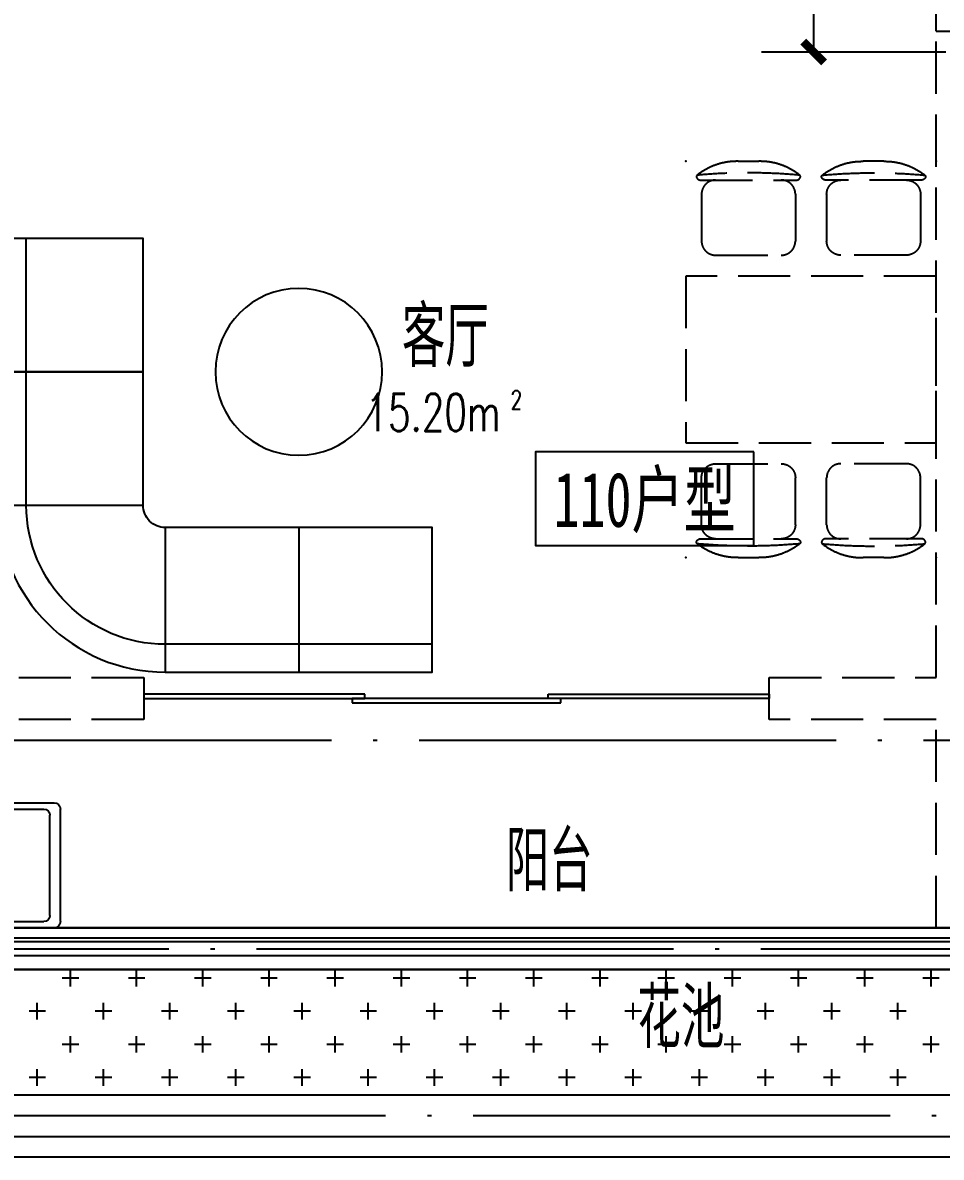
# Model space of a CAD drawing. Extents: x 41972 to 370663, y -1070170 to -56660.
# Drawn here: x 260716 to 265122, y -131987 to -126546 of the extents above; entities that cross this region are included whole.
import ezdxf
from ezdxf.enums import TextEntityAlignment as Align

# ---------------------------------------------------------------- set-up
doc = ezdxf.new("R2010")
doc.units = 0
doc.header["$LTSCALE"] = 1000
doc.header["$MEASUREMENT"] = 0
for name, pattern in [('110-bz$0$DASH', [0.35, 0.25, -0.1]), ('DASH', [0.35, 0.25, -0.1]), ('DOTE', [2.4200000000000004, 2, -0.2, 0.02, -0.2])]:
    doc.linetypes.add(name, pattern=pattern)
doc.layers.get('Defpoints').update_dxf_attribs({"color": 250})
for name, color, linetype in [('110-bz$0$A-WALL-墙', 4, 'Continuous'), ('110-bz$0$A-WINDOW-门窗', 2, 'Continuous'), ('110-bz$0$A-填充', 8, 'Continuous'), ('110-bz$0$A-家具', 8, '110-bz$0$DASH'), ('110-bz$0$A-栏杆、扶手', 163, 'Continuous'), ('110-bz$0$A-洁具及厨具', 157, 'Continuous'), ('110-bz$0$A-看线（阳台、空调板、线脚、雨棚等）', 11, 'Continuous'), ('A-AXIS_轴号', 3, 'Continuous'), ('A-DOTE_轴线', 215, 'DOTE'), ('A-METAL_金属构件', 137, 'Continuous'), ('A-OVER_看线', 253, 'Continuous'), ('A-投影线', 5, 'DASH'), ('fur', 253, 'Continuous'), ('HXwz$0$A-房间名称', 31, 'Continuous')]:
    doc.layers.add(name, color=color, linetype=linetype)
doc.styles.add('_TCH_DIM_T3', font='SIMPLEX', dxfattribs={"width": 0.7058823529411765, "bigfont": 'GBCBIG.shx'})
doc.styles.add('HXwz$0$_TCH_SPACE', font='SIMPLEX', dxfattribs={"bigfont": 'GBCBIG'})
doc.styles.add('HXwz$0$TH-STYLE1', font='simhei.ttf', dxfattribs={"width": 0.7})
doc.dimstyles.new('_TCH_ARCH&&100', dxfattribs={"dimtxt": 297.5, "dimasz": 100, "dimexe": 250, "dimexo": 300, "dimgap": 126.25, "dimtad": 1, "dimdec": 0, "dimzin": 0, "dimdsep": 46, "dimtxsty": '_TCH_DIM_T3', "dimblk": 'ARCHTICK', "dimcen": 0.09, "dimclrt": 7, "dimazin": 2, "dimtfac": 1, "dimtdec": 0, "dimtix": 1, "dimtmove": 2, "dimatfit": 3, "dimfxl": 100, "dimtolj": 1, "dimtzin": 0, "dimarcsym": 0})

# ---------------------------------------------------------------- blocks, each defined once
blk = doc.blocks.new('110-bz$0$A-chair-1')
at = {"layer": '110-bz$0$A-家具'}
for p, q in [((-360, -230), (-360, 230)), ((-360, -230), (-360, 230)), ((-292.5, 225), (-67.5, 225)), ((-292.5, 225), (-67.5, 225)), ((0, -157.5), (0, 157.5)), ((0, -157.5), (0, 157.5)), ((-450, -49.56656715809368), (-450, 49.56656715832651)), ((-450, -49.56656715809368), (-450, 49.56656715832651)), ((-292.5, -225), (-67.5, -225)), ((-292.5, -225), (-67.5, -225))]:
    blk.add_line(p, q, dxfattribs=at)
for centre, radius, start, end in [((-144.332881668437, 55.59262546690297), 305.726512764121, 141.5382944642944, 181.1294083200494), ((-144.332881668437, 55.59262546690297), 305.726512764121, 141.5382944642944, 181.1294083200494), ((2317.838250749919, 0), 2712.716921177952, 174.802304033631, 185.197695966369), ((2317.838250749919, 0), 2712.716921177952, 174.802304033631, 185.197695966369), ((-376.1457719183527, 239.2274008202367), 10, 67.33000878699113, 139.2734566845812), ((-376.1457719183527, 239.2274008202367), 10, 67.33000878699113, 139.2734566845812), ((-380, 230), 20, 0, 67.33000878699113), ((-380, 230), 20, 0, 67.33000878699113), ((-292.5, 157.5), 67.5, 90, 180), ((-292.5, 157.5), 67.5, 90, 180), ((-67.5, 157.5), 67.5, 0, 90), ((-67.5, 157.5), 67.5, 0, 90), ((-144.332881668437, -55.59262546667014), 305.7265127641208, 178.8705916799506, 218.4617055357056), ((-144.332881668437, -55.59262546667014), 305.7265127641208, 178.8705916799506, 218.4617055357056), ((-292.5, -157.5), 67.5, 180, 270), ((-292.5, -157.5), 67.5, 180, 270), ((-67.5, -157.5), 67.5, 270, 0), ((-67.5, -157.5), 67.5, 270, 0), ((-376.1457719183527, -239.2274008200038), 10, 220.7265433154188, 292.6699912130089), ((-376.1457719183527, -239.2274008200038), 10, 220.7265433154188, 292.6699912130089), ((-380, -230), 20, 292.6699912130089, 0), ((-380, -230), 20, 292.6699912130089, 0)]:
    blk.add_arc(centre, radius, start, end, dxfattribs=at)
blk = doc.blocks.new('110-bz$0$4人餐桌')
at = {"layer": '110-bz$0$A-家具'}
blk.add_lwpolyline([(0, -550), (1199.999999999942, -550), (1199.999999999942, -1350), (0, -1350)], close=True, dxfattribs=at)
for p in [(0, 0), (1200, 0), (0, -1900), (1200, -1900)]:
    blk.add_point(p, dxfattribs=at)
for p, rotation in [((300, -450), 270), ((899.9999999999418, -1450), 90)]:
    blk.add_blockref('110-bz$0$A-chair-1', p, dxfattribs=dict(at, rotation=rotation))
at = {"layer": '110-bz$0$A-家具', "xscale": -1}
for p, rotation in [((899.9999999999418, -450), 90), ((300, -1450), 270)]:
    blk.add_blockref('110-bz$0$A-chair-1', p, dxfattribs=dict(at, rotation=rotation))
blk = doc.blocks.new('110-bz$0$餐桌1')
at = {"layer": '110-bz$0$A-家具'}
blk.add_blockref('110-bz$0$4人餐桌', (0, 0.526177248248132), dxfattribs=at)
blk = doc.blocks.new('110-bz$0$A-Toilet-9')
at = {"layer": '110-bz$0$A-洁具及厨具'}
for p, q in [((-270, 550), (270, 550)), ((-300, 0), (-300, 520)), ((-240, 500), (240, 500)), ((300, 0), (300, 520)), ((-270, 120), (-270, 470)), ((270, 120), (270, 470)), ((-300, 120), (300, 120)), ((180, 60), (260, 60)), ((180, 30), (180, 60)), ((260, 30), (260, 60)), ((-300, 30), (180, 30)), ((-300, 0), (300, 0)), ((260, 30), (300, 30))]:
    blk.add_line(p, q, dxfattribs=at)
blk.add_circle((220, 30), 15, dxfattribs=at)
for centre, start, end in [((-270, 520), 90, 180), ((270, 520), 0, 90), ((-240, 470), 90, 180), ((240, 470), 0, 90)]:
    blk.add_arc(centre, 30, start, end, dxfattribs=at)
blk = doc.blocks.new('110-bz$0$$DorLib2D$00000132')
at = {"color": 0, "linetype": 'Continuous'}
for p, q in [((-0.5, 0.104166666666984), (-0.5, -1.4210854715202e-14)), ((-0.1466666666674428, 0.104166666666984), (-0.5, 0.104166666666984)), ((-0.1466666666674428, -1.4210854715202e-14), (-0.1466666666674428, 0.104166666666984)), ((0.1466666666674428, 0.104166666666984), (0.5, 0.104166666666984)), ((0.1466666666674428, -1.4210854715202e-14), (0.1466666666674428, 0.104166666666984)), ((0.5, 0.104166666666984), (0.5, -1.4210854715202e-14)), ((-0.5, -1.4210854715202e-14), (-0.1466666666674428, -1.4210854715202e-14)), ((-0.1666666666660603, -1.4210854715202e-14), (0.1666666666660603, -1.4210854715202e-14)), ((-0.1666666666660603, -0.1041666666665151), (-0.1666666666660603, -1.4210854715202e-14)), ((0.5, -1.4210854715202e-14), (0.1466666666674428, -1.4210854715202e-14)), ((0.1666666666660603, -1.4210854715202e-14), (0.1666666666660603, -0.1041666666665151)), ((0.1666666666660603, -0.1041666666665151), (-0.1666666666660603, -0.1041666666665151))]:
    blk.add_line(p, q, dxfattribs=at)
blk = doc.blocks.new('110-bz$0$$WINLIB2D$00000001')
at = {"color": 0}
for points in [[(-0.4999999999999964, 0.5000000000000142), (-0.4999999999999964, -0.4999999999999858)], [(-0.4999999999999964, 0.5000000000000142), (0.5000000000000036, 0.5000000000000142)], [(0.5000000000000036, -0.4999999999999858), (0.5000000000000036, 0.5000000000000142)], [(0.5000000000000036, 0.1666666666666714), (-0.4999999999999964, 0.1666666666666714)], [(0.5000000000000036, -0.1666666666666572), (-0.4999999999999964, -0.1666666666666572)], [(-0.4999999999999964, -0.4999999999999858), (0.5000000000000036, -0.4999999999999858)]]:
    blk.add_lwpolyline(points, dxfattribs=at)
blk = doc.blocks.new('$plan$00002591')
at = {"layer": 'fur'}
for p, q in [((800.0000000000036, -693.3333333333467), (800.0000000000036, -3.637978807091713e-12)), ((1440.000000000004, -693.3333333333467), (1440.000000000004, -3.637978807091713e-12)), ((2080.000000000004, -133.3333333333467), (800.0000000000036, -133.3333333333467)), ((3.637978807091713e-12, -800.0000000000036), (693.3333333333467, -800.0000000000036)), ((133.3333333333176, -800.0000000000036), (133.3333333333176, -2080.000000000004))]:
    blk.add_line(p, q, dxfattribs=at)
blk.add_lwpolyline([(800.0000000000036, -693.3333333333321, 0.4142135623732948), (693.3333333333467, -800.0000000000036), (693.3333333333467, -1440.000000000004), (693.3333333333467, -2080.000000000004), (3.637978807091713e-12, -2080.000000000004), (3.637978807091713e-12, -1440.000000000004), (693.3333333333467, -1440.000000000004), (3.637978807091713e-12, -1440.000000000004), (3.637978807091713e-12, -800.0000000000036, -0.414213562373095), (800.0000000000036, -3.637978807091713e-12), (1440.000000000004, -3.637978807091713e-12), (2080.000000000004, -3.637978807091713e-12), (2080.000000000004, -693.3333333333467), (1440.000000000004, -693.3333333333467)], format="xyb", close=True, dxfattribs=at)
blk.add_circle((1440.000000000004, -1440.000000000004), 400, dxfattribs=at)
blk.add_arc((800.0000000000036, -800.0000000000036), 666.6666666666667, 90, 180, dxfattribs=at)
blk = doc.blocks.new('110-bz')
at = {"layer": '110-bz$0$A-填充'}
h = blk.add_hatch(dxfattribs=at)
h.set_pattern_fill('CROSS', color=8, scale=100)
h.set_pattern_definition([(0, (0, 0), (158.75, 158.75), [79.375, -238.125]), (90, (39.6875, -39.6875), (-158.75, 158.75), [79.375, -238.125])])
h.paths.add_polyline_path([(6599.999999991065, -1100.00000647211), (6599.999999998603, -1699.999999954918), (11550.00000010958, -1699.99999989249), (11550.00000162059, -1100.000017151062)])
at = {"layer": '110-bz$0$A-WALL-墙', "linetype": '110-bz$0$DASH'}
for p, q in [((6800.000000000001, 3400.000000001202), (6599.999999999812, 3400.000000001125)), ((6800.000000001805, 299.9999999999999), (6800.000000000001, 3400.000000001202)), ((7600.000007195312, 299.9999999999999), (6800.000000001805, 299.9999999999999)), ((7600.000007195312, 99.99999999999999), (7600.000007195312, 299.9999999999999)), ((11550.00000451517, 300), (10600.00000719531, 299.9999999999999)), ((10600.00000719531, 299.9999999999999), (10600.00000719531, 99.99999999999999)), ((6800.000000001921, 100), (7600.000007195312, 99.99999999999999)), ((6800.000000002503, -899.9999999994761), (6800.000000001921, 100)), ((10600.00000719531, 99.99999999999999), (11550.00000408606, 100)), ((6700.000000002503, -899.9999999995343), (6800.000000002503, -899.9999999994761))]:
    blk.add_line(p, q, dxfattribs=at)
at = {"layer": '110-bz$0$A-填充', "color": 8}
blk.add_lwpolyline([(6599.999999991036, -1100.00000647211), (11550.00000162059, -1100.000017151062), (11550.00000010958, -1699.99999989249), (6599.999999998603, -1699.999999954918), (6599.999999991036, -1100.00000647211)], dxfattribs=at)
at = {"layer": '110-bz$0$A-栏杆、扶手'}
for p, q in [((4299.999999996187, -900.0000000009313), (11549.99999999104, -900)), ((4299.999999996187, -950.0000000009313), (11549.99999999104, -950))]:
    blk.add_line(p, q, dxfattribs=at)
at = {"layer": '110-bz$0$A-看线（阳台、空调板、线脚、雨棚等）'}
for points in [[(11550.0000002179, -1899.99999989249), (2800.000000000058, -1900.000000000349), (2800.000000000058, -100.0000000006985)], [(11550.0000002179, -1699.99999989249), (6599.999999998603, -1699.999999954947)]]:
    blk.add_lwpolyline(points, dxfattribs=at)
at = {"layer": 'A-投影线'}
blk.add_line((6800.000000000407, 3400.000000000931), (6800.000000000407, 4506.25), dxfattribs=at)
at = {"rotation": 180}
blk.add_blockref('$plan$00002591', (11296.65119558049, 326.4739987989306), dxfattribs=at)
at = {"layer": '110-bz$0$A-WINDOW-门窗', "xscale": -3000, "yscale": -200, "zscale": 200, "rotation": 180}
blk.add_blockref('110-bz$0$$DorLib2D$00000132', (9100.00000719531, 200), dxfattribs=at)
at = {"layer": '110-bz$0$A-WINDOW-门窗', "xscale": -7249.999999992404, "yscale": 200, "zscale": 200}
blk.add_blockref('110-bz$0$$WINLIB2D$00000001', (7924.999999994878, -1000), dxfattribs=at)
at = {"layer": '110-bz$0$A-家具'}
blk.add_blockref('110-bz$0$餐桌1', (6800.000000000931, 2775.232078759582), dxfattribs=at)
at = {"layer": '110-bz$0$A-洁具及厨具', "rotation": 90}
blk.add_blockref('110-bz$0$A-Toilet-9', (11550.00000344278, -600), dxfattribs=at)
blk = doc.blocks.new('_ArchTick')
at = {"color": 0, "linetype": 'ByBlock', "const_width": 0.4}
blk.add_lwpolyline([(-0.5, -0.5), (0.5, 0.5)], dxfattribs=at)
blk = doc.blocks.new('*D5124')
at = {"layer": 'A-AXIS_轴号', "color": 0, "lineweight": -2, "transparency": 16777216}
for p, q in [((38246.6808225337, 16299.99973641622), (37363.02300763097, 16299.99973641622)), ((37613.02300763097, 14999.99973641627), (37613.02300763097, 16299.99973641622)), ((38246.6808225337, 14999.99973641627), (37363.02300763097, 14999.99973641627))]:
    blk.add_line(p, q, dxfattribs=at)
at = {"layer": 'Defpoints', "color": 0, "transparency": 16777216}
for p in [(37613.02300763097, 16299.99973641622), (38546.6808225337, 16299.99973641622), (38546.6808225337, 14999.99973641627)]:
    blk.add_point(p, dxfattribs=at)
at = {"layer": 'A-AXIS_轴号', "color": 0, "lineweight": -2, "transparency": 16777216, "xscale": 100, "yscale": 100, "zscale": 100}
for p, rotation in [((37613.02300763097, 16299.99973641622), 90), ((37613.02300763097, 14999.99973641627), 270)]:
    blk.add_blockref('_ArchTick', p, dxfattribs=dict(at, rotation=rotation))
at = {"layer": 'A-AXIS_轴号', "color": 7, "transparency": 16777216, "insert": (37338.02300763097, 15649.99973641625), "char_height": 297.5, "attachment_point": 5, "rotation": 90, "style": '_TCH_DIM_T3'}
blk.add_mtext('\\A1;1300', dxfattribs=at)
blk = doc.blocks.new('HXwz$0$户型编号')
at = {"layer": 'HXwz$0$A-房间名称'}
blk.add_lwpolyline([(-700, 300), (700, 300), (700, -300), (-700, -300)], close=True, dxfattribs=at)
at = {"layer": 'HXwz$0$A-房间名称', "style": 'HXwz$0$TH-STYLE1', "width": 0.7}
blk.add_attdef('房间编号', text='', height=350, dxfattribs=at).set_placement((0, 0), align=Align.MIDDLE)
blk = doc.blocks.new('HXwz')
at = {"layer": 'HXwz$0$A-房间名称'}
ref = blk.add_blockref('HXwz$0$户型编号', (125202.250176615, 1158.623460262199), dxfattribs=dict(at, xscale=-0.7484399999999997, yscale=0.7484399999999997, zscale=0.7484399999999997))
ref.add_attrib('房间编号', '110户型', dxfattribs={"layer": '0', "height": 261.954, "style": 'HXwz$0$TH-STYLE1', "width": 0.7}).set_placement((125202.250176615, 1158.623460262199), align=Align.MIDDLE)
at = {"layer": 'HXwz$0$A-房间名称', "style": 'HXwz$0$_TCH_SPACE'}
for s, p in [('客厅', (124037.9568605978, 1789.571863598045)), ('阳台', (124536.0962259554, -725.518779238686)), ('花池', (125167.6981680755, -1476.494709119899))]:
    blk.add_text(s, height=289.3617021276596, dxfattribs=at).set_placement(p)
at = {"layer": 'HXwz$0$A-房间名称', "style": 'HXwz$0$_TCH_SPACE', "width": 0.7058823529411765}
for s, height, p in [('15.20m', 178.5, (123863.6377116616, 1482.446863598045)), ('2', 89.24999999999999, (124559.6377116616, 1587.446863598045))]:
    blk.add_text(s, height=height, dxfattribs=at).set_placement(p)
blk = doc.blocks.new('e32')
at = {"layer": 'A-OVER_看线'}
blk.add_lwpolyline([(83246.42167743304, 174665.4432921236), (87046.42167742303, 174665.4432921236), (87046.4216774269, 174665.4432921236), (94446.42167742283, 174665.4432921236)], dxfattribs=at)
blk = doc.blocks.new('A$C5F987C3E')
at = {"layer": 'A-DOTE_轴线'}
for p, q in [((33300.0004460552, 11699.99973641627), (50100.00044605523, 11699.99973641627)), ((30100.0004460552, 10699.99973641627), (50100.00044605523, 10699.99973641627)), ((26300.0004460552, 9899.99973641627), (50100.00044605523, 9899.99973641627))]:
    blk.add_line(p, q, dxfattribs=at)
at = {"layer": 'A-AXIS_轴号'}
dim = blk.add_aligned_dim(p1=(38546.6808225337, 14999.99973641627), p2=(38546.6808225337, 16299.99973641622), distance=933.6578149027337, dimstyle='_TCH_ARCH&&100', dxfattribs=at)
dim.commit()
dim.dimension.update_dxf_attribs({"geometry": '*D5124', "text_midpoint": (37338.02300763097, 15649.99973641625)})

msp = doc.modelspace()

# ---------------------------------------------------------------- block references
for name, p in [('A$C5F987C3E', (226897.0011776576, -141686.5203096664)), ('HXwz', (138497.0016247763, -129986.5205732546))]:
    msp.add_blockref(name, p)
at = {"xscale": -1}
msp.add_blockref('110-bz', (271897.0016247761, -129986.5205732595), dxfattribs=at)
at = {"layer": 'A-METAL_金属构件', "xscale": -1}
msp.add_blockref('e32', (351943.423302209, -306651.963865364), dxfattribs=at)

doc.saveas('drawing.dxf')
